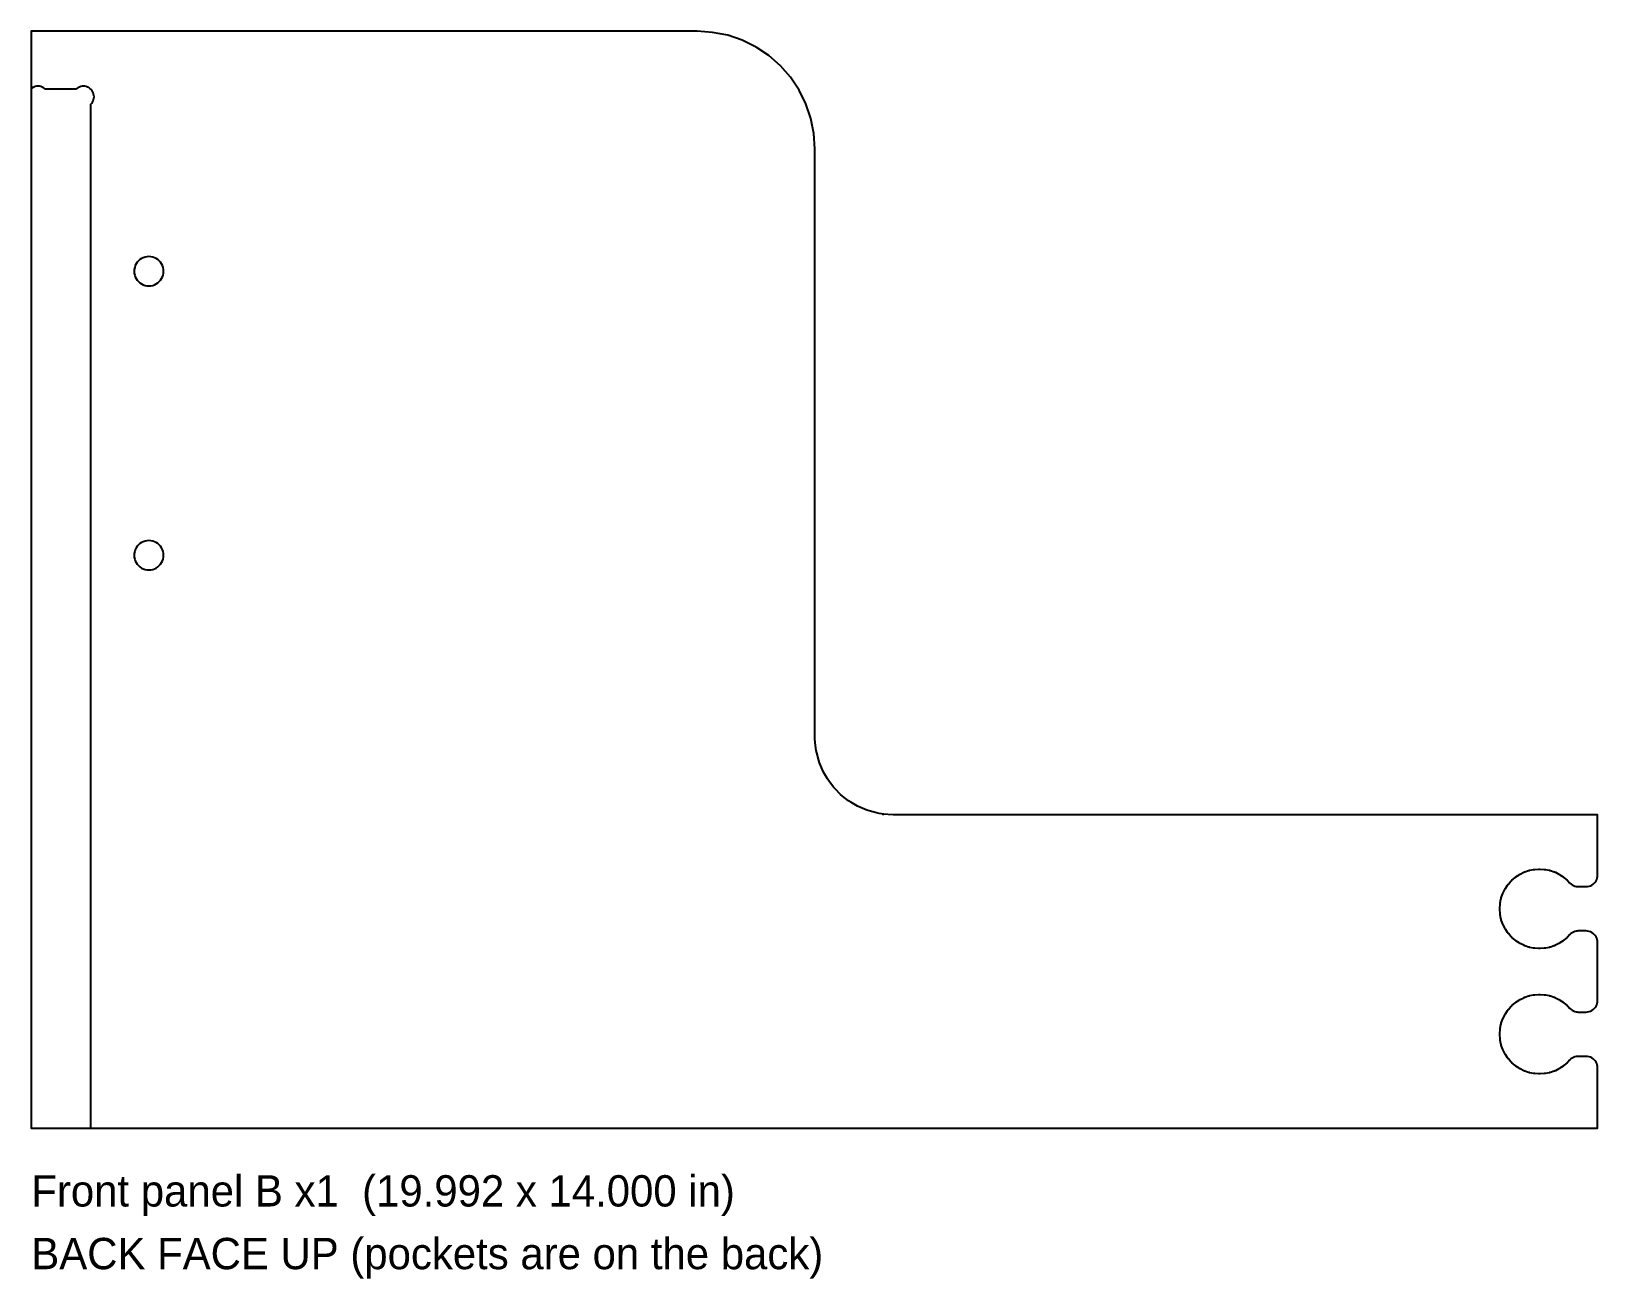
# Model space of a CAD drawing. Header units: inches. Extents: x 0 to 20, y -1.9 to 14.
import ezdxf

# ---------------------------------------------------------------- set-up
doc = ezdxf.new("R2010")
doc.units = ezdxf.units.IN
doc.header["$MEASUREMENT"] = 0
for name, color, linetype in [('CUT_OUTSIDE', 1, 'Continuous'), ('LABEL', 3, 'Continuous'), ('POCKET_0.375', 4, 'Continuous'), ('POCKET_0.500', 4, 'Continuous')]:
    doc.layers.add(name, color=color, linetype=linetype)

msp = doc.modelspace()

# ---------------------------------------------------------------- linework, layer by layer
at = {"layer": 'CUT_OUTSIDE'}
msp.add_lwpolyline([(10.869, 4.009), (10.862, 4.01), (10.883, 4.01), (10.821, 4.018), (10.789, 4.024), (10.695, 4.05), (10.664, 4.06), (10.573, 4.098), (10.544, 4.112), (10.459, 4.161), (10.432, 4.179), (10.354, 4.239), (10.33, 4.261), (10.261, 4.33), (10.239, 4.354), (10.179, 4.432), (10.161, 4.459), (10.112, 4.544), (10.098, 4.573), (10.06, 4.664), (10.05, 4.695), (10.024, 4.789), (10.018, 4.821), (10.005, 4.918), (10.002, 4.976), (10, 5.025), (10, 12.5), (9.987, 12.696), (9.949, 12.888), (9.886, 13.074), (9.799, 13.25), (9.69, 13.413), (9.561, 13.561), (9.413, 13.69), (9.25, 13.799), (9.074, 13.886), (8.888, 13.949), (8.696, 13.987), (8.5, 14), (6, 14), (0, 14), (0, 0), (19.992, 0), (19.992, 0.005), (19.992, 0.005), (19.992, 0.77), (19.991, 0.789), (19.987, 0.808), (19.981, 0.826), (19.972, 0.843), (19.962, 0.859), (19.949, 0.874), (19.934, 0.887), (19.918, 0.897), (19.901, 0.906), (19.883, 0.912), (19.864, 0.916), (19.845, 0.917), (19.747, 0.917), (19.738, 0.917), (19.734, 0.916), (19.716, 0.914), (19.699, 0.91), (19.682, 0.904), (19.666, 0.895), (19.651, 0.885), (19.638, 0.873), (19.635, 0.869), (19.629, 0.863), (19.615, 0.847), (19.615, 0.847), (19.613, 0.845), (19.613, 0.845), (19.612, 0.845), (19.612, 0.844), (19.611, 0.843), (19.611, 0.843), (19.607, 0.839), (19.607, 0.839), (19.606, 0.838), (19.605, 0.838), (19.605, 0.837), (19.605, 0.837), (19.603, 0.835), (19.603, 0.835), (19.566, 0.803), (19.566, 0.802), (19.564, 0.801), (19.564, 0.801), (19.563, 0.8), (19.563, 0.8), (19.561, 0.799), (19.561, 0.799), (19.557, 0.796), (19.557, 0.796), (19.555, 0.794), (19.555, 0.794), (19.554, 0.794), (19.554, 0.794), (19.552, 0.792), (19.552, 0.792), (19.511, 0.765), (19.511, 0.765), (19.509, 0.763), (19.509, 0.763), (19.508, 0.763), (19.508, 0.763), (19.506, 0.761), (19.506, 0.761), (19.502, 0.759), (19.502, 0.759), (19.5, 0.758), (19.5, 0.758), (19.499, 0.758), (19.499, 0.758), (19.496, 0.756), (19.496, 0.756), (19.452, 0.734), (19.452, 0.734), (19.45, 0.733), (19.45, 0.733), (19.449, 0.733), (19.449, 0.733), (19.446, 0.732), (19.446, 0.732), (19.442, 0.73), (19.442, 0.73), (19.44, 0.729), (19.44, 0.729), (19.439, 0.729), (19.439, 0.729), (19.436, 0.728), (19.436, 0.728), (19.39, 0.712), (19.389, 0.712), (19.387, 0.711), (19.387, 0.711), (19.386, 0.711), (19.386, 0.711), (19.384, 0.71), (19.383, 0.71), (19.379, 0.709), (19.379, 0.709), (19.377, 0.708), (19.377, 0.708), (19.376, 0.708), (19.376, 0.708), (19.373, 0.708), (19.373, 0.708), (19.325, 0.698), (19.325, 0.698), (19.322, 0.698), (19.322, 0.697), (19.321, 0.697), (19.321, 0.697), (19.319, 0.697), (19.318, 0.697), (19.314, 0.696), (19.314, 0.696), (19.311, 0.696), (19.311, 0.696), (19.311, 0.696), (19.31, 0.696), (19.308, 0.696), (19.308, 0.696), (19.258, 0.693), (19.258, 0.693), (19.256, 0.692), (19.256, 0.692), (19.255, 0.692), (19.255, 0.692), (19.252, 0.692), (19.252, 0.692), (19.248, 0.692), (19.248, 0.692), (19.245, 0.692), (19.245, 0.692), (19.244, 0.692), (19.244, 0.692), (19.242, 0.693), (19.242, 0.693), (19.192, 0.696), (19.192, 0.696), (19.19, 0.696), (19.189, 0.696), (19.189, 0.696), (19.189, 0.696), (19.186, 0.696), (19.186, 0.696), (19.182, 0.697), (19.181, 0.697), (19.179, 0.697), (19.179, 0.697), (19.178, 0.697), (19.178, 0.698), (19.175, 0.698), (19.175, 0.698), (19.127, 0.708), (19.127, 0.708), (19.124, 0.708), (19.124, 0.708), (19.123, 0.708), (19.123, 0.708), (19.121, 0.709), (19.121, 0.709), (19.117, 0.71), (19.116, 0.71), (19.114, 0.711), (19.114, 0.711), (19.113, 0.711), (19.113, 0.711), (19.111, 0.712), (19.11, 0.712), (19.064, 0.728), (19.064, 0.728), (19.061, 0.729), (19.061, 0.729), (19.06, 0.729), (19.06, 0.729), (19.058, 0.73), (19.058, 0.73), (19.054, 0.732), (19.054, 0.732), (19.051, 0.733), (19.051, 0.733), (19.05, 0.733), (19.05, 0.733), (19.048, 0.734), (19.048, 0.734), (19.004, 0.756), (19.004, 0.756), (19.001, 0.758), (19.001, 0.758), (19, 0.758), (19, 0.758), (18.998, 0.759), (18.998, 0.759), (18.994, 0.761), (18.994, 0.761), (18.992, 0.763), (18.992, 0.763), (18.991, 0.763), (18.991, 0.763), (18.989, 0.765), (18.989, 0.765), (18.948, 0.792), (18.948, 0.792), (18.946, 0.794), (18.946, 0.794), (18.945, 0.794), (18.945, 0.794), (18.943, 0.796), (18.943, 0.796), (18.939, 0.799), (18.939, 0.799), (18.937, 0.8), (18.937, 0.8), (18.936, 0.801), (18.936, 0.801), (18.934, 0.802), (18.934, 0.803), (18.897, 0.835), (18.897, 0.835), (18.895, 0.837), (18.895, 0.837), (18.895, 0.838), (18.894, 0.838), (18.893, 0.839), (18.893, 0.839), (18.889, 0.843), (18.889, 0.843), (18.888, 0.844), (18.888, 0.845), (18.887, 0.845), (18.887, 0.845), (18.885, 0.847), (18.885, 0.847), (18.853, 0.884), (18.852, 0.884), (18.851, 0.886), (18.851, 0.886), (18.85, 0.887), (18.85, 0.887), (18.849, 0.889), (18.849, 0.889), (18.846, 0.893), (18.846, 0.893), (18.844, 0.895), (18.844, 0.895), (18.844, 0.896), (18.844, 0.896), (18.842, 0.898), (18.842, 0.898), (18.815, 0.939), (18.815, 0.939), (18.813, 0.941), (18.813, 0.941), (18.813, 0.942), (18.813, 0.942), (18.811, 0.944), (18.811, 0.944), (18.809, 0.948), (18.809, 0.948), (18.808, 0.95), (18.808, 0.95), (18.808, 0.951), (18.808, 0.951), (18.806, 0.954), (18.806, 0.954), (18.784, 0.998), (18.784, 0.998), (18.783, 1), (18.783, 1), (18.783, 1.001), (18.783, 1.001), (18.782, 1.004), (18.782, 1.004), (18.78, 1.008), (18.78, 1.008), (18.779, 1.01), (18.779, 1.01), (18.779, 1.011), (18.779, 1.011), (18.778, 1.014), (18.778, 1.014), (18.762, 1.06), (18.762, 1.061), (18.761, 1.063), (18.761, 1.063), (18.761, 1.064), (18.761, 1.064), (18.76, 1.066), (18.76, 1.067), (18.759, 1.071), (18.759, 1.071), (18.758, 1.073), (18.758, 1.073), (18.758, 1.074), (18.758, 1.074), (18.758, 1.077), (18.758, 1.077), (18.748, 1.125), (18.748, 1.125), (18.748, 1.128), (18.747, 1.128), (18.747, 1.129), (18.747, 1.129), (18.747, 1.131), (18.747, 1.132), (18.746, 1.136), (18.746, 1.136), (18.746, 1.139), (18.746, 1.139), (18.746, 1.139), (18.746, 1.14), (18.746, 1.142), (18.746, 1.142), (18.743, 1.192), (18.743, 1.192), (18.742, 1.194), (18.742, 1.194), (18.742, 1.195), (18.742, 1.195), (18.742, 1.198), (18.742, 1.198), (18.742, 1.202), (18.742, 1.202), (18.742, 1.205), (18.742, 1.205), (18.742, 1.206), (18.742, 1.206), (18.743, 1.208), (18.743, 1.208), (18.746, 1.258), (18.746, 1.258), (18.746, 1.26), (18.746, 1.261), (18.746, 1.261), (18.746, 1.261), (18.746, 1.264), (18.746, 1.264), (18.747, 1.268), (18.747, 1.269), (18.747, 1.271), (18.747, 1.271), (18.747, 1.272), (18.748, 1.272), (18.748, 1.275), (18.748, 1.275), (18.758, 1.323), (18.758, 1.323), (18.758, 1.326), (18.758, 1.326), (18.758, 1.327), (18.758, 1.327), (18.759, 1.329), (18.759, 1.329), (18.76, 1.333), (18.76, 1.334), (18.761, 1.336), (18.761, 1.336), (18.761, 1.337), (18.761, 1.337), (18.762, 1.339), (18.762, 1.34), (18.778, 1.386), (18.778, 1.386), (18.779, 1.389), (18.779, 1.389), (18.779, 1.39), (18.779, 1.39), (18.78, 1.392), (18.78, 1.392), (18.782, 1.396), (18.782, 1.396), (18.783, 1.399), (18.783, 1.399), (18.783, 1.4), (18.783, 1.4), (18.784, 1.402), (18.784, 1.402), (18.806, 1.446), (18.806, 1.446), (18.808, 1.449), (18.808, 1.449), (18.808, 1.45), (18.808, 1.45), (18.809, 1.452), (18.809, 1.452), (18.811, 1.456), (18.811, 1.456), (18.813, 1.458), (18.813, 1.458), (18.813, 1.459), (18.813, 1.459), (18.815, 1.461), (18.815, 1.461), (18.842, 1.502), (18.842, 1.502), (18.844, 1.504), (18.844, 1.504), (18.844, 1.505), (18.844, 1.505), (18.846, 1.507), (18.846, 1.507), (18.849, 1.511), (18.849, 1.511), (18.85, 1.513), (18.85, 1.513), (18.851, 1.514), (18.851, 1.514), (18.852, 1.516), (18.853, 1.516), (18.885, 1.553), (18.885, 1.553), (18.887, 1.555), (18.887, 1.555), (18.888, 1.555), (18.888, 1.556), (18.889, 1.557), (18.889, 1.557), (18.893, 1.561), (18.893, 1.561), (18.894, 1.562), (18.895, 1.562), (18.895, 1.563), (18.895, 1.563), (18.897, 1.565), (18.897, 1.565), (18.934, 1.597), (18.934, 1.598), (18.936, 1.599), (18.936, 1.599), (18.937, 1.6), (18.937, 1.6), (18.939, 1.601), (18.939, 1.601), (18.943, 1.604), (18.943, 1.604), (18.945, 1.606), (18.945, 1.606), (18.946, 1.606), (18.946, 1.606), (18.948, 1.608), (18.948, 1.608), (18.989, 1.635), (18.989, 1.635), (18.991, 1.637), (18.991, 1.637), (18.992, 1.637), (18.992, 1.637), (18.994, 1.639), (18.994, 1.639), (18.998, 1.641), (18.998, 1.641), (19, 1.642), (19, 1.642), (19.001, 1.642), (19.001, 1.642), (19.004, 1.644), (19.004, 1.644), (19.048, 1.666), (19.048, 1.666), (19.05, 1.667), (19.05, 1.667), (19.051, 1.667), (19.051, 1.667), (19.054, 1.668), (19.054, 1.668), (19.058, 1.67), (19.058, 1.67), (19.06, 1.671), (19.06, 1.671), (19.061, 1.671), (19.061, 1.671), (19.064, 1.672), (19.064, 1.672), (19.11, 1.688), (19.111, 1.688), (19.113, 1.689), (19.113, 1.689), (19.114, 1.689), (19.114, 1.689), (19.116, 1.69), (19.117, 1.69), (19.121, 1.691), (19.121, 1.691), (19.123, 1.692), (19.123, 1.692), (19.124, 1.692), (19.124, 1.692), (19.127, 1.692), (19.127, 1.692), (19.175, 1.702), (19.175, 1.702), (19.178, 1.702), (19.178, 1.703), (19.179, 1.703), (19.179, 1.703), (19.181, 1.703), (19.182, 1.703), (19.186, 1.704), (19.186, 1.704), (19.189, 1.704), (19.189, 1.704), (19.189, 1.704), (19.19, 1.704), (19.192, 1.704), (19.192, 1.704), (19.242, 1.707), (19.242, 1.707), (19.244, 1.708), (19.244, 1.708), (19.245, 1.708), (19.245, 1.708), (19.248, 1.708), (19.248, 1.708), (19.252, 1.708), (19.252, 1.708), (19.255, 1.708), (19.255, 1.708), (19.256, 1.708), (19.256, 1.708), (19.258, 1.707), (19.258, 1.707), (19.308, 1.704), (19.308, 1.704), (19.31, 1.704), (19.311, 1.704), (19.311, 1.704), (19.311, 1.704), (19.314, 1.704), (19.314, 1.704), (19.318, 1.703), (19.319, 1.703), (19.321, 1.703), (19.321, 1.703), (19.322, 1.703), (19.322, 1.702), (19.325, 1.702), (19.325, 1.702), (19.373, 1.692), (19.373, 1.692), (19.376, 1.692), (19.376, 1.692), (19.377, 1.692), (19.377, 1.692), (19.379, 1.691), (19.379, 1.691), (19.383, 1.69), (19.384, 1.69), (19.386, 1.689), (19.386, 1.689), (19.387, 1.689), (19.387, 1.689), (19.389, 1.688), (19.39, 1.688), (19.436, 1.672), (19.436, 1.672), (19.439, 1.671), (19.439, 1.671), (19.44, 1.671), (19.44, 1.671), (19.442, 1.67), (19.442, 1.67), (19.446, 1.668), (19.446, 1.668), (19.449, 1.667), (19.449, 1.667), (19.45, 1.667), (19.45, 1.667), (19.452, 1.666), (19.452, 1.666), (19.496, 1.644), (19.496, 1.644), (19.499, 1.642), (19.499, 1.642), (19.5, 1.642), (19.5, 1.642), (19.502, 1.641), (19.502, 1.641), (19.506, 1.639), (19.506, 1.639), (19.508, 1.637), (19.508, 1.637), (19.509, 1.637), (19.509, 1.637), (19.511, 1.635), (19.511, 1.635), (19.552, 1.608), (19.552, 1.608), (19.554, 1.606), (19.554, 1.606), (19.555, 1.606), (19.555, 1.606), (19.557, 1.604), (19.557, 1.604), (19.561, 1.601), (19.561, 1.601), (19.563, 1.6), (19.563, 1.6), (19.564, 1.599), (19.564, 1.599), (19.566, 1.598), (19.566, 1.597), (19.603, 1.565), (19.603, 1.565), (19.605, 1.563), (19.605, 1.563), (19.605, 1.562), (19.606, 1.562), (19.607, 1.561), (19.607, 1.561), (19.611, 1.557), (19.611, 1.557), (19.612, 1.556), (19.612, 1.555), (19.613, 1.555), (19.613, 1.555), (19.615, 1.553), (19.615, 1.553), (19.63, 1.536), (19.636, 1.53), (19.638, 1.527), (19.652, 1.515), (19.666, 1.505), (19.682, 1.496), (19.699, 1.49), (19.716, 1.486), (19.734, 1.484), (19.738, 1.483), (19.748, 1.483), (19.845, 1.483), (19.864, 1.484), (19.883, 1.488), (19.901, 1.494), (19.918, 1.503), (19.934, 1.513), (19.949, 1.526), (19.962, 1.541), (19.972, 1.557), (19.981, 1.574), (19.987, 1.592), (19.991, 1.611), (19.992, 1.63), (19.992, 2.37), (19.991, 2.389), (19.987, 2.408), (19.981, 2.426), (19.972, 2.443), (19.962, 2.459), (19.949, 2.474), (19.934, 2.487), (19.918, 2.497), (19.901, 2.506), (19.883, 2.512), (19.864, 2.516), (19.845, 2.517), (19.747, 2.517), (19.738, 2.517), (19.734, 2.516), (19.716, 2.514), (19.699, 2.51), (19.682, 2.504), (19.666, 2.495), (19.651, 2.485), (19.638, 2.473), (19.635, 2.469), (19.629, 2.463), (19.615, 2.447), (19.615, 2.447), (19.613, 2.445), (19.613, 2.445), (19.612, 2.445), (19.612, 2.444), (19.611, 2.443), (19.611, 2.443), (19.607, 2.439), (19.607, 2.439), (19.606, 2.438), (19.605, 2.438), (19.605, 2.437), (19.605, 2.437), (19.603, 2.435), (19.603, 2.435), (19.566, 2.403), (19.566, 2.402), (19.564, 2.401), (19.564, 2.401), (19.563, 2.4), (19.563, 2.4), (19.561, 2.399), (19.561, 2.399), (19.557, 2.396), (19.557, 2.396), (19.555, 2.394), (19.555, 2.394), (19.554, 2.394), (19.554, 2.394), (19.552, 2.392), (19.552, 2.392), (19.511, 2.365), (19.511, 2.365), (19.509, 2.363), (19.509, 2.363), (19.508, 2.363), (19.508, 2.363), (19.506, 2.361), (19.506, 2.361), (19.502, 2.359), (19.502, 2.359), (19.5, 2.358), (19.5, 2.358), (19.499, 2.358), (19.499, 2.358), (19.496, 2.356), (19.496, 2.356), (19.452, 2.334), (19.452, 2.334), (19.45, 2.333), (19.45, 2.333), (19.449, 2.333), (19.449, 2.333), (19.446, 2.332), (19.446, 2.332), (19.442, 2.33), (19.442, 2.33), (19.44, 2.329), (19.44, 2.329), (19.439, 2.329), (19.439, 2.329), (19.436, 2.328), (19.436, 2.328), (19.39, 2.312), (19.389, 2.312), (19.387, 2.311), (19.387, 2.311), (19.386, 2.311), (19.386, 2.311), (19.384, 2.31), (19.383, 2.31), (19.379, 2.309), (19.379, 2.309), (19.377, 2.308), (19.377, 2.308), (19.376, 2.308), (19.376, 2.308), (19.373, 2.308), (19.373, 2.308), (19.325, 2.298), (19.325, 2.298), (19.322, 2.298), (19.322, 2.297), (19.321, 2.297), (19.321, 2.297), (19.319, 2.297), (19.318, 2.297), (19.314, 2.296), (19.314, 2.296), (19.311, 2.296), (19.311, 2.296), (19.311, 2.296), (19.31, 2.296), (19.308, 2.296), (19.308, 2.296), (19.258, 2.293), (19.258, 2.293), (19.256, 2.292), (19.256, 2.292), (19.255, 2.292), (19.255, 2.292), (19.252, 2.292), (19.252, 2.292), (19.248, 2.292), (19.248, 2.292), (19.245, 2.292), (19.245, 2.292), (19.244, 2.292), (19.244, 2.292), (19.242, 2.293), (19.242, 2.293), (19.192, 2.296), (19.192, 2.296), (19.19, 2.296), (19.189, 2.296), (19.189, 2.296), (19.189, 2.296), (19.186, 2.296), (19.186, 2.296), (19.182, 2.297), (19.181, 2.297), (19.179, 2.297), (19.179, 2.297), (19.178, 2.297), (19.178, 2.298), (19.175, 2.298), (19.175, 2.298), (19.127, 2.308), (19.127, 2.308), (19.124, 2.308), (19.124, 2.308), (19.123, 2.308), (19.123, 2.308), (19.121, 2.309), (19.121, 2.309), (19.117, 2.31), (19.116, 2.31), (19.114, 2.311), (19.114, 2.311), (19.113, 2.311), (19.113, 2.311), (19.111, 2.312), (19.11, 2.312), (19.064, 2.328), (19.064, 2.328), (19.061, 2.329), (19.061, 2.329), (19.06, 2.329), (19.06, 2.329), (19.058, 2.33), (19.058, 2.33), (19.054, 2.332), (19.054, 2.332), (19.051, 2.333), (19.051, 2.333), (19.05, 2.333), (19.05, 2.333), (19.048, 2.334), (19.048, 2.334), (19.004, 2.356), (19.004, 2.356), (19.001, 2.358), (19.001, 2.358), (19, 2.358), (19, 2.358), (18.998, 2.359), (18.998, 2.359), (18.994, 2.361), (18.994, 2.361), (18.992, 2.363), (18.992, 2.363), (18.991, 2.363), (18.991, 2.363), (18.989, 2.365), (18.989, 2.365), (18.948, 2.392), (18.948, 2.392), (18.946, 2.394), (18.946, 2.394), (18.945, 2.394), (18.945, 2.394), (18.943, 2.396), (18.943, 2.396), (18.939, 2.399), (18.939, 2.399), (18.937, 2.4), (18.937, 2.4), (18.936, 2.401), (18.936, 2.401), (18.934, 2.402), (18.934, 2.403), (18.897, 2.435), (18.897, 2.435), (18.895, 2.437), (18.895, 2.437), (18.895, 2.438), (18.894, 2.438), (18.893, 2.439), (18.893, 2.439), (18.889, 2.443), (18.889, 2.443), (18.888, 2.444), (18.888, 2.445), (18.887, 2.445), (18.887, 2.445), (18.885, 2.447), (18.885, 2.447), (18.853, 2.484), (18.852, 2.484), (18.851, 2.486), (18.851, 2.486), (18.85, 2.487), (18.85, 2.487), (18.849, 2.489), (18.849, 2.489), (18.846, 2.493), (18.846, 2.493), (18.844, 2.495), (18.844, 2.495), (18.844, 2.496), (18.844, 2.496), (18.842, 2.498), (18.842, 2.498), (18.815, 2.539), (18.815, 2.539), (18.813, 2.541), (18.813, 2.541), (18.813, 2.542), (18.813, 2.542), (18.811, 2.544), (18.811, 2.544), (18.809, 2.548), (18.809, 2.548), (18.808, 2.55), (18.808, 2.55), (18.808, 2.551), (18.808, 2.551), (18.806, 2.554), (18.806, 2.554), (18.784, 2.598), (18.784, 2.598), (18.783, 2.6), (18.783, 2.6), (18.783, 2.601), (18.783, 2.601), (18.782, 2.604), (18.782, 2.604), (18.78, 2.608), (18.78, 2.608), (18.779, 2.61), (18.779, 2.61), (18.779, 2.611), (18.779, 2.611), (18.778, 2.614), (18.778, 2.614), (18.762, 2.66), (18.762, 2.661), (18.761, 2.663), (18.761, 2.663), (18.761, 2.664), (18.761, 2.664), (18.76, 2.666), (18.76, 2.667), (18.759, 2.671), (18.759, 2.671), (18.758, 2.673), (18.758, 2.673), (18.758, 2.674), (18.758, 2.674), (18.758, 2.677), (18.758, 2.677), (18.748, 2.725), (18.748, 2.725), (18.748, 2.728), (18.747, 2.728), (18.747, 2.729), (18.747, 2.729), (18.747, 2.731), (18.747, 2.732), (18.746, 2.736), (18.746, 2.736), (18.746, 2.739), (18.746, 2.739), (18.746, 2.739), (18.746, 2.74), (18.746, 2.742), (18.746, 2.742), (18.743, 2.792), (18.743, 2.792), (18.742, 2.794), (18.742, 2.794), (18.742, 2.795), (18.742, 2.795), (18.742, 2.798), (18.742, 2.798), (18.742, 2.802), (18.742, 2.802), (18.742, 2.805), (18.742, 2.805), (18.742, 2.806), (18.742, 2.806), (18.743, 2.808), (18.743, 2.808), (18.746, 2.858), (18.746, 2.858), (18.746, 2.86), (18.746, 2.861), (18.746, 2.861), (18.746, 2.861), (18.746, 2.864), (18.746, 2.864), (18.747, 2.868), (18.747, 2.869), (18.747, 2.871), (18.747, 2.871), (18.747, 2.872), (18.748, 2.872), (18.748, 2.875), (18.748, 2.875), (18.758, 2.923), (18.758, 2.923), (18.758, 2.926), (18.758, 2.926), (18.758, 2.927), (18.758, 2.927), (18.759, 2.929), (18.759, 2.929), (18.76, 2.933), (18.76, 2.934), (18.761, 2.936), (18.761, 2.936), (18.761, 2.937), (18.761, 2.937), (18.762, 2.939), (18.762, 2.94), (18.778, 2.986), (18.778, 2.986), (18.779, 2.989), (18.779, 2.989), (18.779, 2.99), (18.779, 2.99), (18.78, 2.992), (18.78, 2.992), (18.782, 2.996), (18.782, 2.996), (18.783, 2.999), (18.783, 2.999), (18.783, 3), (18.783, 3), (18.784, 3.002), (18.784, 3.002), (18.806, 3.046), (18.806, 3.046), (18.808, 3.049), (18.808, 3.049), (18.808, 3.05), (18.808, 3.05), (18.809, 3.052), (18.809, 3.052), (18.811, 3.056), (18.811, 3.056), (18.813, 3.058), (18.813, 3.058), (18.813, 3.059), (18.813, 3.059), (18.815, 3.061), (18.815, 3.061), (18.842, 3.102), (18.842, 3.102), (18.844, 3.104), (18.844, 3.104), (18.844, 3.105), (18.844, 3.105), (18.846, 3.107), (18.846, 3.107), (18.849, 3.111), (18.849, 3.111), (18.85, 3.113), (18.85, 3.113), (18.851, 3.114), (18.851, 3.114), (18.852, 3.116), (18.853, 3.116), (18.885, 3.153), (18.885, 3.153), (18.887, 3.155), (18.887, 3.155), (18.888, 3.155), (18.888, 3.156), (18.889, 3.157), (18.889, 3.157), (18.893, 3.161), (18.893, 3.161), (18.894, 3.162), (18.895, 3.162), (18.895, 3.163), (18.895, 3.163), (18.897, 3.165), (18.897, 3.165), (18.934, 3.197), (18.934, 3.198), (18.936, 3.199), (18.936, 3.199), (18.937, 3.2), (18.937, 3.2), (18.939, 3.201), (18.939, 3.201), (18.943, 3.204), (18.943, 3.204), (18.945, 3.206), (18.945, 3.206), (18.946, 3.206), (18.946, 3.206), (18.948, 3.208), (18.948, 3.208), (18.989, 3.235), (18.989, 3.235), (18.991, 3.237), (18.991, 3.237), (18.992, 3.237), (18.992, 3.237), (18.994, 3.239), (18.994, 3.239), (18.998, 3.241), (18.998, 3.241), (19, 3.242), (19, 3.242), (19.001, 3.242), (19.001, 3.242), (19.004, 3.244), (19.004, 3.244), (19.048, 3.266), (19.048, 3.266), (19.05, 3.267), (19.05, 3.267), (19.051, 3.267), (19.051, 3.267), (19.054, 3.268), (19.054, 3.268), (19.058, 3.27), (19.058, 3.27), (19.06, 3.271), (19.06, 3.271), (19.061, 3.271), (19.061, 3.271), (19.064, 3.272), (19.064, 3.272), (19.11, 3.288), (19.111, 3.288), (19.113, 3.289), (19.113, 3.289), (19.114, 3.289), (19.114, 3.289), (19.116, 3.29), (19.117, 3.29), (19.121, 3.291), (19.121, 3.291), (19.123, 3.292), (19.123, 3.292), (19.124, 3.292), (19.124, 3.292), (19.127, 3.292), (19.127, 3.292), (19.175, 3.302), (19.175, 3.302), (19.178, 3.302), (19.178, 3.303), (19.179, 3.303), (19.179, 3.303), (19.181, 3.303), (19.182, 3.303), (19.186, 3.304), (19.186, 3.304), (19.189, 3.304), (19.189, 3.304), (19.189, 3.304), (19.19, 3.304), (19.192, 3.304), (19.192, 3.304), (19.242, 3.307), (19.242, 3.307), (19.244, 3.308), (19.244, 3.308), (19.245, 3.308), (19.245, 3.308), (19.248, 3.308), (19.248, 3.308), (19.252, 3.308), (19.252, 3.308), (19.255, 3.308), (19.255, 3.308), (19.256, 3.308), (19.256, 3.308), (19.258, 3.307), (19.258, 3.307), (19.308, 3.304), (19.308, 3.304), (19.31, 3.304), (19.311, 3.304), (19.311, 3.304), (19.311, 3.304), (19.314, 3.304), (19.314, 3.304), (19.318, 3.303), (19.319, 3.303), (19.321, 3.303), (19.321, 3.303), (19.322, 3.303), (19.322, 3.302), (19.325, 3.302), (19.325, 3.302), (19.373, 3.292), (19.373, 3.292), (19.376, 3.292), (19.376, 3.292), (19.377, 3.292), (19.377, 3.292), (19.379, 3.291), (19.379, 3.291), (19.383, 3.29), (19.384, 3.29), (19.386, 3.289), (19.386, 3.289), (19.387, 3.289), (19.387, 3.289), (19.389, 3.288), (19.39, 3.288), (19.436, 3.272), (19.436, 3.272), (19.439, 3.271), (19.439, 3.271), (19.44, 3.271), (19.44, 3.271), (19.442, 3.27), (19.442, 3.27), (19.446, 3.268), (19.446, 3.268), (19.449, 3.267), (19.449, 3.267), (19.45, 3.267), (19.45, 3.267), (19.452, 3.266), (19.452, 3.266), (19.496, 3.244), (19.496, 3.244), (19.499, 3.242), (19.499, 3.242), (19.5, 3.242), (19.5, 3.242), (19.502, 3.241), (19.502, 3.241), (19.506, 3.239), (19.506, 3.239), (19.508, 3.237), (19.508, 3.237), (19.509, 3.237), (19.509, 3.237), (19.511, 3.235), (19.511, 3.235), (19.552, 3.208), (19.552, 3.208), (19.554, 3.206), (19.554, 3.206), (19.555, 3.206), (19.555, 3.206), (19.557, 3.204), (19.557, 3.204), (19.561, 3.201), (19.561, 3.201), (19.563, 3.2), (19.563, 3.2), (19.564, 3.199), (19.564, 3.199), (19.566, 3.198), (19.566, 3.197), (19.603, 3.165), (19.603, 3.165), (19.605, 3.163), (19.605, 3.163), (19.605, 3.162), (19.606, 3.162), (19.607, 3.161), (19.607, 3.161), (19.611, 3.157), (19.611, 3.157), (19.612, 3.156), (19.612, 3.155), (19.613, 3.155), (19.613, 3.155), (19.615, 3.153), (19.615, 3.153), (19.63, 3.136), (19.636, 3.13), (19.638, 3.127), (19.652, 3.115), (19.666, 3.105), (19.682, 3.096), (19.699, 3.09), (19.716, 3.086), (19.734, 3.084), (19.739, 3.083), (19.748, 3.083), (19.845, 3.083), (19.864, 3.084), (19.883, 3.088), (19.901, 3.094), (19.918, 3.103), (19.934, 3.113), (19.949, 3.126), (19.962, 3.141), (19.972, 3.157), (19.981, 3.174), (19.987, 3.192), (19.991, 3.211), (19.992, 3.23), (19.992, 3.995), (19.992, 3.995), (19.992, 4), (11, 4)], close=True, dxfattribs=at)
at = {"layer": 'POCKET_0.375'}
msp.add_lwpolyline([(0.76, 13.069), (0.772, 13.082), (0.781, 13.097), (0.789, 13.113), (0.795, 13.13), (0.798, 13.147), (0.8, 13.165), (0.798, 13.182), (0.795, 13.199), (0.789, 13.216), (0.781, 13.232), (0.772, 13.247), (0.76, 13.26), (0.747, 13.272), (0.732, 13.281), (0.716, 13.289), (0.699, 13.295), (0.682, 13.298), (0.665, 13.3), (0.647, 13.298), (0.63, 13.295), (0.613, 13.289), (0.597, 13.281), (0.582, 13.272), (0.569, 13.26), (0.181, 13.26), (0.168, 13.272), (0.153, 13.281), (0.137, 13.289), (0.12, 13.295), (0.103, 13.298), (0.085, 13.3), (0.068, 13.298), (0.051, 13.295), (0.034, 13.289), (0.018, 13.281), (0.003, 13.272), (0, 13.269), (0, 0), (0.76, 0)], close=True, dxfattribs=at)
at = {"layer": 'POCKET_0.500'}
for points in [[(1.312, 10.938), (1.314, 10.913), (1.319, 10.889), (1.327, 10.866), (1.338, 10.844), (1.351, 10.823), (1.367, 10.805), (1.386, 10.789), (1.406, 10.775), (1.428, 10.764), (1.451, 10.756), (1.476, 10.752), (1.5, 10.75), (1.524, 10.752), (1.549, 10.756), (1.572, 10.764), (1.594, 10.775), (1.614, 10.789), (1.633, 10.805), (1.649, 10.823), (1.662, 10.844), (1.673, 10.866), (1.681, 10.889), (1.686, 10.913), (1.688, 10.938), (1.686, 10.962), (1.681, 10.986), (1.673, 11.009), (1.662, 11.031), (1.649, 11.052), (1.633, 11.07), (1.614, 11.086), (1.594, 11.1), (1.572, 11.111), (1.549, 11.119), (1.524, 11.123), (1.5, 11.125), (1.476, 11.123), (1.451, 11.119), (1.428, 11.111), (1.406, 11.1), (1.386, 11.086), (1.367, 11.07), (1.351, 11.052), (1.338, 11.031), (1.327, 11.009), (1.319, 10.986), (1.314, 10.962)], [(1.312, 7.312), (1.314, 7.288), (1.319, 7.264), (1.327, 7.241), (1.338, 7.219), (1.351, 7.198), (1.367, 7.18), (1.386, 7.164), (1.406, 7.15), (1.428, 7.139), (1.451, 7.131), (1.476, 7.127), (1.5, 7.125), (1.524, 7.127), (1.549, 7.131), (1.572, 7.139), (1.594, 7.15), (1.614, 7.164), (1.633, 7.18), (1.649, 7.198), (1.662, 7.219), (1.673, 7.241), (1.681, 7.264), (1.686, 7.288), (1.688, 7.312), (1.686, 7.337), (1.681, 7.361), (1.673, 7.384), (1.662, 7.406), (1.649, 7.427), (1.633, 7.445), (1.614, 7.461), (1.594, 7.475), (1.572, 7.486), (1.549, 7.494), (1.524, 7.498), (1.5, 7.5), (1.476, 7.498), (1.451, 7.494), (1.428, 7.486), (1.406, 7.475), (1.386, 7.461), (1.367, 7.445), (1.351, 7.427), (1.338, 7.406), (1.327, 7.384), (1.319, 7.361), (1.314, 7.337)]]:
    msp.add_lwpolyline(points, close=True, dxfattribs=at)

# ---------------------------------------------------------------- texts
at = {"layer": 'LABEL'}
for s, p in [('Front panel B x1  (19.992 x 14.000 in)', (0, -1)), ('BACK FACE UP (pockets are on the back)', (0, -1.8))]:
    msp.add_text(s, height=0.4, dxfattribs=at).set_placement(p)

doc.saveas('drawing.dxf')
